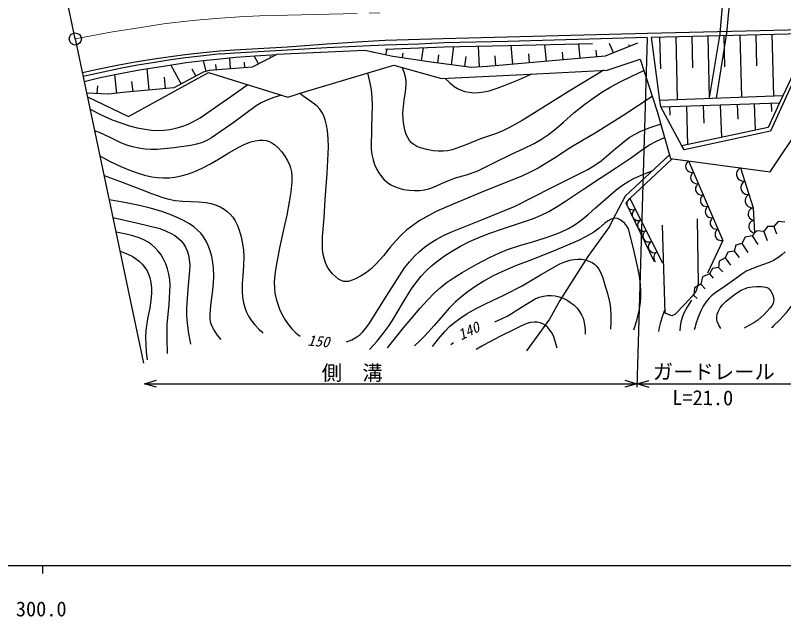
# Model space of a CAD drawing. Units: millimetres, scale not verified. Extents: x 40000 to 680000, y 20000 to 380000.
# Drawn here: x 364667 to 459048, y 198715 to 272560 of the extents above; entities that cross this region are included whole.
import ezdxf
from ezdxf.enums import TextEntityAlignment as Align

# ---------------------------------------------------------------- set-up
doc = ezdxf.new("R2010")
doc.units = ezdxf.units.MM
doc.header["$LTSCALE"] = 1000
doc.linetypes.add('CHAIN', pattern=[18.5, 12, -1.5, 3.5, -1.5])
for name, color, linetype, lineweight in [('M-BGD', 7, 'Continuous', 25), ('M-BMK', 2, 'CHAIN', 13), ('M-TTL-BAND', 7, 'Continuous', 25)]:
    doc.layers.add(name, color=color, linetype=linetype, lineweight=lineweight)
doc.styles.add('ＭＳ ゴシック', font='')
doc.styles.add('ＭＳ 明朝', font='')
doc.styles.get('ＭＳ ゴシック').set_extended_font_data('MS Gothic')
doc.styles.get('ＭＳ 明朝').set_extended_font_data('MS Mincho')

# ---------------------------------------------------------------- blocks, each defined once
blk = doc.blocks.new('BUHIN1')
at = {"color": 7, "linetype": 'Continuous', "lineweight": 25}
for radius in [746, 22.5]:
    blk.add_circle((0, 0), radius, dxfattribs=at)
blk = doc.blocks.new('BUHIN305')
at = {"color": 7, "linetype": 'Continuous', "lineweight": 25}
blk.add_lwpolyline([(-402, -660), (-220, -703), (-43, -702), (180, -661), (348, -565), (492, -440), (616, -235), (661, -50), (671, 143), (604, 360), (521, 514), (402, 660)], dxfattribs=at)
blk = doc.blocks.new('BUHIN306')
at = {"color": 7, "linetype": 'Continuous', "lineweight": 25}
blk.add_lwpolyline([(-243, -822), (-36, -816), (154, -765), (382, -658), (534, -506), (653, -331), (728, -77), (723, 135), (678, 345), (545, 558), (413, 700), (243, 822)], dxfattribs=at)
blk = doc.blocks.new('BUHIN307')
at = {"color": 7, "linetype": 'Continuous', "lineweight": 25}
blk.add_lwpolyline([(-143, -746), (39, -723), (202, -661), (394, -547), (515, -400), (604, -236), (649, -5), (627, 181), (569, 363), (432, 540), (303, 653), (143, 746)], dxfattribs=at)

msp = doc.modelspace()

# ---------------------------------------------------------------- linework, layer by layer
at = {"layer": 'M-BGD'}
for p, q in [((372029, 269669), (365656, 299903)), ((451818, 277523), (451211, 270280)), ((452083, 270389), (452728, 277744)), ((442324, 270389), (462843, 270881)), ((425086, 269919), (442324, 270389)), ((442833, 269874), (462537, 270356)), ((445789, 269946), (445978, 262205)), ((447759, 269995), (447853, 266137)), ((449729, 270043), (449917, 262353)), ((451211, 270280), (449916, 262425)), ((450795, 262386), (452083, 270389)), ((451700, 270091), (451793, 266259)), ((453670, 270139), (453857, 262502)), ((455640, 270187), (455733, 266382)), ((462887, 270312), (457414, 258359)), ((457611, 270235), (457796, 262650)), ((462537, 270356), (458946, 262693)), ((372029, 269669), (380425, 229837)), ((398089, 268708), (402913, 269045)), ((402913, 269045), (407317, 269345)), ((407317, 269345), (410112, 269519)), ((410112, 269519), (417230, 269720)), ((410141, 268956), (414228, 269054)), ((414228, 269054), (417338, 269209)), ((417230, 269720), (425086, 269919)), ((417338, 269209), (425142, 269392)), ((425142, 269392), (442341, 269887)), ((425212, 268861), (435560, 269086)), ((434040, 267291), (433885, 269050)), ((441081, 269161), (437142, 267565)), ((438127, 267964), (437660, 269115)), ((442276, 269757), (441017, 226909)), ((443840, 262124), (442833, 269874)), ((443818, 269898), (443913, 266014)), ((387755, 268014), (389797, 268193)), ((389797, 268193), (391606, 268331)), ((391606, 268331), (398089, 268708)), ((391635, 267955), (398090, 268321)), ((407613, 268232), (396806, 267737)), ((398090, 268321), (402946, 268603)), ((402946, 268603), (407396, 268815)), ((407396, 268815), (410141, 268956)), ((411054, 267527), (407613, 268232)), ((408473, 268056), (408498, 268176)), ((410152, 268410), (417326, 268710)), ((410193, 267703), (410340, 268418)), ((414575, 266992), (414820, 268605)), ((417326, 268710), (425212, 268861)), ((418232, 266494), (418520, 268733)), ((421692, 266231), (421544, 268791)), ((425770, 266561), (425566, 268868)), ((429905, 266926), (429726, 268959)), ((431973, 267109), (431889, 268056)), ((436108, 267474), (436037, 268283)), ((440096, 268762), (440018, 268954)), ((379614, 266884), (381716, 267241)), ((381716, 267241), (383718, 267518)), ((383718, 267518), (385522, 267756)), ((385555, 267340), (383750, 267082)), ((385522, 267756), (387755, 268014)), ((387795, 267598), (385555, 267340)), ((387727, 267003), (389843, 267241)), ((389877, 267816), (387795, 267598)), ((389843, 267241), (391770, 267419)), ((389877, 267816), (391635, 267955)), ((391116, 265992), (391003, 267348)), ((391770, 267419), (394109, 267598)), ((396806, 267737), (393752, 266210)), ((394516, 266592), (394016, 267591)), ((394109, 267598), (396806, 267737)), ((396042, 267355), (395959, 267522)), ((415749, 266814), (411054, 267527)), ((412227, 267349), (412315, 267927)), ((416576, 266707), (416704, 267698)), ((419888, 266282), (420047, 267523)), ((437142, 267565), (422668, 266288)), ((423702, 266379), (423594, 267603)), ((427837, 266744), (427742, 267829)), ((437367, 265850), (441441, 267188)), ((441441, 267188), (443495, 260753)), ((457380, 253345), (467040, 267816)), ((374777, 265972), (377374, 266488)), ((377374, 266488), (379614, 266884)), ((379686, 266428), (377533, 266032)), ((381788, 266785), (379686, 266428)), ((379931, 265873), (382053, 266210)), ((383750, 267082), (381788, 266785)), ((382053, 266210), (383877, 266488)), ((385019, 264153), (383783, 266473)), ((383877, 266488), (385665, 266765)), ((385665, 266765), (387727, 267003)), ((388102, 265685), (387788, 267010)), ((393752, 266210), (388479, 265774)), ((389358, 265847), (389303, 266510)), ((392873, 266137), (392817, 266816)), ((400045, 263137), (411142, 266448)), ((411142, 266448), (417007, 264823)), ((420715, 266175), (415749, 266814)), ((422668, 266288), (420715, 266175)), ((372903, 265524), (374777, 265972)), ((374896, 265476), (373006, 265033)), ((377533, 266032), (374896, 265476)), ((375094, 264921), (377751, 265457)), ((377120, 262978), (376891, 265283)), ((377751, 265457), (379931, 265873)), ((378578, 260143), (388378, 265556)), ((381118, 263375), (380856, 266020)), ((387725, 265595), (384117, 263672)), ((386823, 265115), (386375, 265955)), ((388479, 265774), (387725, 265595)), ((388378, 265556), (398123, 262522)), ((417007, 264823), (427898, 265349)), ((427898, 265349), (437367, 265850)), ((373128, 264455), (375094, 264921)), ((379119, 263177), (378995, 264424)), ((383117, 263573), (382981, 264952)), ((374730, 262950), (374779, 263904)), ((381017, 263375), (378261, 263117)), ((384117, 263672), (381017, 263375)), ((376120, 262879), (373431, 263017)), ((373531, 262543), (378578, 260143)), ((378261, 263117), (376120, 262879)), ((398123, 262522), (400045, 263137)), ((458946, 262693), (443840, 262124)), ((458946, 262693), (458552, 261818)), ((443972, 261336), (443840, 262124)), ((443972, 261336), (458552, 261818)), ((447096, 261439), (447254, 256670)), ((449179, 261508), (449252, 259311)), ((451262, 261577), (451395, 257560)), ((453345, 261646), (453405, 259825)), ((455428, 261714), (455536, 258449)), ((458552, 261818), (457151, 258797)), ((457511, 261783), (457545, 260751)), ((443495, 260753), (445139, 254988)), ((446555, 256520), (443972, 261336)), ((445013, 261370), (445048, 260318)), ((457151, 258797), (446555, 256520)), ((457414, 258359), (446818, 256038)), ((446818, 256038), (446555, 256520)), ((445016, 255417), (439592, 250375)), ((440168, 250087), (445357, 254959)), ((445139, 254988), (457380, 253345)), ((447360, 254690), (451575, 244925)), ((453736, 253834), (455303, 248936)), ((439592, 250375), (438007, 247398)), ((439688, 249511), (440168, 250087)), ((443194, 242307), (439688, 249511)), ((440168, 250087), (444154, 242163)), ((455303, 248936), (455457, 245851)), ((438007, 247398), (437671, 246629)), ((448413, 247561), (448566, 239600)), ((437671, 246629), (434982, 242932)), ((444509, 236004), (444171, 246792)), ((457073, 246627), (456605, 246002)), ((457853, 246627), (457073, 246627)), ((458394, 247227), (457853, 246627)), ((457853, 246627), (458190, 245714)), ((459198, 247155), (458394, 247227)), ((455164, 245474), (454312, 245330)), ((455753, 246098), (455164, 245474)), ((455164, 245474), (455885, 244418)), ((456605, 246002), (455753, 246098)), ((456605, 246002), (457037, 244898)), ((451575, 244925), (449709, 240891)), ((453916, 244562), (453195, 244322)), ((454312, 245330), (453916, 244562)), ((453916, 244562), (454636, 243457)), ((452955, 243601), (452199, 243469)), ((453195, 244322), (452955, 243601)), ((452955, 243601), (453579, 242833)), ((434982, 242932), (431572, 237553)), ((451851, 242785), (451142, 242389)), ((452199, 243469), (451851, 242785)), ((451851, 242785), (452523, 241872)), ((451142, 242389), (451034, 241584)), ((449930, 240816), (449089, 240456)), ((450290, 241476), (449930, 240816)), ((449930, 240816), (450410, 240288)), ((451034, 241584), (450290, 241476)), ((451034, 241584), (451563, 241056)), ((449089, 240456), (448873, 239567)), ((448093, 239087), (448009, 238175)), ((448873, 239567), (448093, 239087)), ((448566, 239600), (448290, 238740)), ((448873, 239567), (449402, 238991)), ((447829, 238064), (446907, 237111)), ((448290, 238740), (447829, 238064)), ((448009, 238175), (448441, 237790)), ((431572, 237553), (430276, 235248)), ((446907, 237111), (445677, 235820)), ((444970, 235789), (444509, 236004)), ((430276, 235248), (427458, 231341)), ((445308, 235666), (444970, 235789)), ((445677, 235820), (445308, 235666)), ((380524, 227312), (441028, 227305)), ((441028, 227305), (460814, 227312))]:
    msp.add_line(p, q, dxfattribs=at)
for points in [[(436940, 265828), (432685, 263234), (428438, 260603), (426924, 259666), (425377, 258779), (424459, 258357), (423517, 257990), (421822, 257384), (420117, 256711), (419236, 256356), (418334, 256059), (417773, 255931), (417205, 255863), (416597, 255871), (415982, 255941), (415205, 256091), (414424, 256305), (413999, 256474), (413603, 256697), (413330, 256914), (413090, 257184), (412862, 257545), (412682, 257944), (412508, 258518), (412389, 259116), (412308, 259820), (412287, 260529), (412331, 261363), (412436, 262200), (412593, 263141), (412688, 264078), (412673, 264531), (412597, 264985), (412424, 265567), (412204, 266154)], [(407917, 265486), (408172, 264456), (408369, 263408), (408465, 262477), (408501, 261540), (408418, 258836), (408396, 256146), (408479, 255481), (408623, 254818), (408803, 254255), (409044, 253701), (409321, 253211), (409647, 252756), (409993, 252373), (410380, 252035), (410803, 251754), (411258, 251524), (411797, 251325), (412367, 251179), (413032, 251076), (413703, 251033), (414327, 251052), (414939, 251131), (415480, 251257), (416018, 251446), (417374, 252060), (418752, 252618), (420090, 252991), (421403, 253418), (423539, 254505), (425705, 255540), (427067, 256164), (428401, 256842), (429287, 257362), (430148, 257938), (431096, 258667), (432015, 259449), (433293, 260570), (434612, 261646), (435633, 262401), (436696, 263111), (437810, 263774), (438954, 264385), (440409, 265095), (441890, 265781)], [(417425, 264843), (417981, 264310), (418577, 263823), (418980, 263570), (419413, 263369), (419900, 263213), (420417, 263112), (420982, 263065), (421554, 263078), (422209, 263161), (422854, 263304), (423863, 263619), (424854, 263991), (426495, 264662), (428115, 265360)], [(373850, 261030), (375201, 260357), (376576, 259740), (377612, 259347), (378669, 259010), (379628, 258759), (380611, 258565), (381375, 258470), (382156, 258434), (382911, 258463), (383662, 258553), (384394, 258701), (385119, 258909), (385813, 259171), (386481, 259487), (387358, 259986), (388205, 260536), (390714, 262292), (393208, 264052)], [(397371, 262756), (396420, 262467), (395495, 262122), (394871, 261816), (394266, 261451), (391535, 259458), (388758, 257507), (388171, 257189), (387553, 256924), (386901, 256729), (386219, 256589), (384158, 256312), (382099, 256096), (381363, 256084), (380612, 256133), (379835, 256243), (379068, 256413), (378346, 256633), (377636, 256912), (376327, 257566), (374993, 258165), (374705, 258277), (374406, 258391)], [(442909, 262590), (439415, 260313), (435888, 258085), (434352, 257211), (432839, 256280), (430882, 255016), (428894, 253804), (427913, 253293), (426895, 252832), (422275, 250965), (417666, 249056), (416368, 248452), (415088, 247789), (414281, 247308), (413499, 246771), (412775, 246201), (412081, 245578), (411400, 244883), (410763, 244147), (409881, 243047), (408954, 241988), (408399, 241470), (407796, 240990), (407148, 240581), (406452, 240212), (406032, 240019), (405593, 239883), (405313, 239857), (405035, 239891), (404706, 240003), (404380, 240179), (403986, 240473), (403627, 240816), (403305, 241207), (403030, 241636), (402809, 242088), (402637, 242580), (402498, 243174), (402417, 243786), (402385, 244587), (402412, 245405), (402608, 247691), (402740, 249938), (402967, 253154), (403135, 256403), (403108, 257413), (403020, 258437), (402909, 259094), (402739, 259736), (402553, 260221), (402311, 260683), (402053, 261050), (401741, 261390), (401099, 261919), (400409, 262411), (400000, 262698), (399584, 262990)], [(405330, 232446), (405990, 232730), (406613, 233062), (406986, 233333), (407330, 233657), (407772, 234188), (408173, 234764), (410299, 238166), (412490, 241559), (413076, 242301), (413703, 242999), (414296, 243571), (414927, 244095), (415622, 244588), (416355, 245033), (417344, 245551), (418366, 246018), (422242, 247559), (426050, 249138), (430501, 251392), (434992, 253629), (435834, 254143), (436652, 254713), (438356, 256159), (440088, 257549), (440740, 257940), (441424, 258281), (442518, 258728), (443644, 259124), (443788, 259172), (443932, 259221)], [(375053, 255323), (376316, 254630), (377613, 253988), (378605, 253575), (379621, 253217), (380518, 252951), (381428, 252744), (382131, 252640), (382839, 252597), (383550, 252619), (384269, 252702), (385041, 252855), (385800, 253067), (386719, 253404), (387618, 253798), (388637, 254321), (389640, 254903), (390904, 255697), (392192, 256434), (392874, 256750), (393596, 257018), (394121, 257157), (394658, 257236), (395079, 257243), (395497, 257190), (395849, 257084), (396180, 256922), (396555, 256663), (396911, 256341), (397361, 255833), (397769, 255281), (398076, 254780), (398324, 254263), (398476, 253820), (398574, 253344), (398628, 252740), (398621, 252119), (398495, 250892), (398307, 249663), (398012, 248040), (397655, 246418), (397128, 244016), (396653, 241567), (396536, 240680), (396478, 239790), (396489, 239111), (396559, 238427), (396697, 237752), (396894, 237088), (397172, 236374), (397510, 235673), (397858, 235072), (398260, 234500), (398649, 234047), (399087, 233629), (399375, 233386), (399670, 233149)], [(408161, 231528), (409101, 232566), (409992, 233639), (410595, 234479), (411156, 235364), (412217, 237181), (413329, 238967), (413899, 239762), (414516, 240520), (415122, 241167), (415781, 241780), (416565, 242421), (417395, 243022), (418366, 243648), (419366, 244221), (420464, 244779), (421587, 245281), (422975, 245823), (424391, 246310), (426350, 246940), (428303, 247631), (429260, 248035), (430190, 248492), (431244, 249100), (432269, 249760), (434442, 251233), (436651, 252657), (438516, 253858), (440349, 255111), (441407, 255881), (442496, 256600), (443436, 257109), (444402, 257574)], [(410367, 231742), (412343, 234186), (414378, 236608), (415236, 237561), (416142, 238477), (416852, 239116), (417609, 239714), (418560, 240373), (419556, 240989), (421268, 241959), (423014, 242880), (424053, 243365), (425123, 243799), (426654, 244306), (428215, 244760), (429647, 245186), (431062, 245669), (431844, 245997), (432605, 246381), (433326, 246812), (434025, 247299), (434998, 248078), (435949, 248917), (437194, 250044), (438476, 251124), (439233, 251686), (440020, 252195), (440727, 252581), (441459, 252912), (442174, 253191), (442898, 253453)], [(375561, 252914), (377808, 252091), (380036, 251213), (381392, 250681), (382779, 250201), (383531, 249991), (384306, 249836), (385253, 249739), (386215, 249701), (387154, 249662), (388098, 249563), (388709, 249439), (389317, 249254), (389824, 249041), (390309, 248772), (390704, 248485), (391058, 248154), (391377, 247764), (391657, 247325), (391936, 246760), (392163, 246165), (392401, 245347), (392581, 244518), (392689, 243738), (392736, 242957), (392699, 241790), (392602, 240619), (392534, 239644), (392526, 238658), (392579, 237948), (392693, 237247), (392844, 236662), (393051, 236101), (393295, 235616), (393594, 235153), (394074, 234557), (394606, 233993), (394844, 233756), (395083, 233521)], [(389958, 232738), (389470, 233340), (389039, 233968), (388838, 234357), (388693, 234772), (388606, 235236), (388578, 235717), (388620, 236476), (388725, 237258), (388904, 238471), (389019, 239667), (389050, 240576), (389020, 241498), (388938, 242218), (388795, 242945), (388604, 243627), (388356, 244292), (388088, 244847), (387769, 245369), (387441, 245795), (387061, 246189), (386572, 246600), (386042, 246966), (385312, 247384), (384552, 247749), (383557, 248158), (382547, 248508), (381236, 248886), (379909, 249207), (378060, 249585), (376191, 249925)], [(376652, 247738), (379542, 247082), (382418, 246367), (383113, 246108), (383792, 245790), (384272, 245508), (384723, 245172), (385053, 244855), (385337, 244497), (385581, 244084), (385774, 243638), (385932, 243111), (386034, 242561), (386087, 241888), (386079, 241220), (385851, 238913), (385682, 236588), (385695, 235682), (385769, 234769), (385952, 233473), (386185, 232169)], [(440647, 233948), (441003, 235101), (441302, 236273), (441431, 237019), (441502, 237783), (441514, 238634), (441465, 239488), (441338, 240518), (441150, 241545), (440608, 243946), (440002, 246343), (439790, 246690), (439522, 247013), (439226, 247276), (438883, 247500), (438638, 247601), (438390, 247640), (438127, 247614), (437858, 247525), (437478, 247311), (437095, 247024), (436405, 246442), (435725, 245945), (434809, 245412), (433843, 244919), (430862, 243660), (427850, 242452), (426127, 241784), (424426, 241060), (423302, 240513), (422207, 239913), (421226, 239309), (420277, 238654), (419496, 238043), (418754, 237388), (417969, 236593), (417220, 235747), (416125, 234456), (414988, 233208), (414359, 232580), (413713, 231955)], [(383338, 231030), (383305, 232842), (383333, 234651), (383545, 237033), (383697, 239411), (383645, 240100), (383532, 240794), (383369, 241428), (383145, 242056), (382883, 242615), (382569, 243145), (382227, 243608), (381839, 244030), (381432, 244384), (380989, 244691), (380443, 244989), (379858, 245238), (379088, 245488), (378297, 245682), (377672, 245806), (377035, 245920)], [(377526, 243592), (378276, 243314), (379009, 242978), (379444, 242713), (379858, 242389), (380236, 242017), (380568, 241604), (380840, 241174), (381060, 240711), (381223, 240219), (381329, 239702), (381388, 239082), (381387, 238443), (381308, 237547), (381169, 236653), (380910, 235275), (380712, 233895), (380671, 233026), (380690, 232150), (380756, 231200), (380846, 230247)], [(459251, 243533), (458826, 243143), (458353, 242791), (457821, 242473), (457256, 242206), (455878, 241713), (454538, 241170), (453904, 240785), (453289, 240341), (452443, 239704), (451560, 239113), (450874, 238655), (450226, 238148), (449846, 237777), (449502, 237356), (449160, 236828), (448866, 236263), (448545, 235492), (448280, 234695), (448170, 234321), (448064, 233948)], [(415919, 231884), (416647, 232828), (417426, 233740), (418020, 234332), (418655, 234880), (419391, 235432), (420169, 235940), (421272, 236567), (422415, 237147), (424680, 238215), (426909, 239333), (429196, 240704), (431559, 242048), (432156, 242302), (432770, 242497), (433262, 242596), (433766, 242635), (434226, 242611), (434696, 242527), (435119, 242392), (435514, 242203), (435829, 241991), (436108, 241730), (436360, 241396), (436564, 241022), (436834, 240328), (437055, 239592), (437402, 238389), (437681, 237203), (437781, 236504), (437823, 235784), (437814, 234905), (437773, 234019)], [(463670, 241975), (462200, 239995), (460770, 237969), (460062, 236951), (459308, 235973), (458565, 235156), (457776, 234379), (457668, 234275), (457552, 234165)], [(451324, 234105), (451072, 234523), (450879, 234959), (450822, 235241), (450825, 235530), (450896, 235871), (451032, 236218), (451270, 236632), (451555, 237007), (451984, 237447), (452453, 237842), (453115, 238347), (453815, 238805), (454229, 238993), (454667, 239125), (455189, 239221), (455720, 239257), (456297, 239241), (456877, 239164), (457094, 239077), (457288, 238933), (457479, 238703), (457633, 238418), (457759, 238057), (457824, 237681), (457816, 237416), (457748, 237165), (457580, 236866), (457354, 236591), (456636, 235833), (455897, 235140), (455368, 234781), (454790, 234462), (454491, 234313), (454181, 234163)], [(423581, 234941), (424397, 235273), (425183, 235658), (426830, 236712), (428530, 237726), (429031, 237933), (429560, 238085), (430023, 238157), (430490, 238169), (430980, 238118), (431466, 238008), (431960, 237831), (432436, 237597), (432883, 237310), (433303, 236968), (433664, 236599), (433976, 236194), (434217, 235786), (434401, 235356), (434539, 234849), (434621, 234316), (434660, 233873), (434686, 233417)], [(447722, 237593), (447239, 236804), (446808, 235982), (446585, 235434), (446421, 234869), (446336, 234360), (446298, 233834)], [(444419, 236340), (444111, 235546), (443862, 234737), (443759, 234231), (443679, 233720)], [(431224, 231671), (431042, 232390), (430801, 233099), (430600, 233515), (430337, 233918), (430065, 234230), (429746, 234504), (429455, 234683), (429131, 234811), (428781, 234875), (428409, 234881), (427957, 234820), (427507, 234697), (426749, 234383), (426018, 234015), (424348, 233212), (422704, 232355), (421984, 231947), (421258, 231528)], [(418160, 232138), (418325, 232258), (418490, 232378)], [(382024, 226880), (380524, 227312), (382024, 227739)], [(439528, 227737), (441028, 227305), (439528, 226878)], [(442528, 226875), (441028, 227305), (442528, 227733)]]:
    msp.add_lwpolyline(points, dxfattribs=at)
for centre, start, end in [((440503, 249428), 163.44318, 186.46423), ((440503, 249428), 225.43701, 296.46191), ((441168, 248107), 116.94562, 191.64911), ((441168, 248107), 220.25214, 296.46191), ((441832, 246787), 116.94562, 200.39209), ((441832, 246787), 211.50916, 296.46191), ((442496, 245466), 116.94562, 296.46191), ((443160, 244146), 116.94562, 296.46191), ((443825, 242825), 116.94562, 226.4765)]:
    msp.add_arc(centre, 739, start, end, dxfattribs=at)
at = {"layer": 'M-BMK'}
for p, q in [((394649, 272510), (409456, 272872)), ((382872, 271513), (386417, 271910)), ((386417, 271910), (389290, 272175)), ((389290, 272175), (392208, 272383)), ((392208, 272383), (394649, 272510)), ((376581, 270519), (379829, 271040)), ((379829, 271040), (382872, 271513)), ((372030, 269668), (376581, 270519))]:
    msp.add_line(p, q, dxfattribs=at)
at = {"layer": 'M-TTL-BAND'}
for p, q in [((40000, 205000), (579000, 205000)), ((368000, 205000), (368000, 204000))]:
    msp.add_line(p, q, dxfattribs=at)

# ---------------------------------------------------------------- block references
at = {"layer": 'M-BGD', "rotation": 214.20514}
for name, p in [('BUHIN1', (372026, 269664)), ('BUHIN307', (447661, 253992)), ('BUHIN307', (448263, 252597)), ('BUHIN306', (453997, 253018)), ('BUHIN306', (454519, 251385)), ('BUHIN307', (448865, 251203)), ('BUHIN307', (449467, 249808)), ('BUHIN306', (455042, 249753)), ('BUHIN307', (450069, 248413)), ('BUHIN305', (455341, 248165)), ('BUHIN307', (450672, 247018)), ('BUHIN305', (455419, 246622)), ('BUHIN307', (451274, 245623))]:
    msp.add_blockref(name, p, dxfattribs=at)

# ---------------------------------------------------------------- texts
at = {"layer": 'M-BGD', "style": 'ＭＳ 明朝', "oblique": 15}
for s, rotation, p in [('140', 25.9, (419592, 232265)), ('150', 355.2, (400485, 231607))]:
    msp.add_text(s, height=1320, rotation=rotation, dxfattribs=at).set_placement(p, align=Align.BOTTOM_LEFT)
at = {"layer": 'M-BGD', "style": 'ＭＳ ゴシック'}
for s, p in [('側\u3000溝', (402296, 227192)), ('ガードレール', (442969, 227318))]:
    msp.add_text(s, height=1833, dxfattribs=at).set_placement(p, align=Align.BOTTOM_LEFT)
msp.add_text('L=21.0', height=1833, rotation=359.5, dxfattribs=at).set_placement((445357, 224176), align=Align.BOTTOM_LEFT)
at = {"layer": 'M-TTL-BAND', "style": 'ＭＳ ゴシック'}
msp.add_text('300.0', height=1833, dxfattribs=at).set_placement((367844, 198195), align=Align.BOTTOM_CENTER)

doc.saveas('drawing.dxf')
